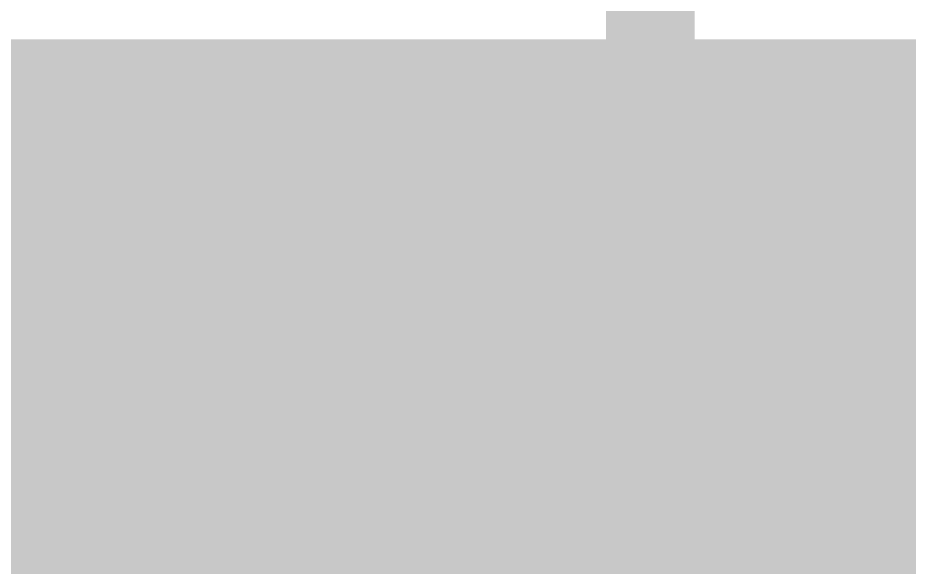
# Model space of a CAD drawing. Header units: inches. Extents: x -11 to 1110, y -7 to 455.
# Drawn here: x 642.21 to 652.45, y 40.03 to 46.34 of the extents above; entities that cross this region are included whole.
import ezdxf

# ---------------------------------------------------------------- set-up
doc = ezdxf.new("R2010")
doc.units = ezdxf.units.IN
doc.layers.add('Bottom Layer', color=5, linetype='Continuous')
doc.layers.add('Top Layer', color=1, linetype='Continuous')

msp = doc.modelspace()

# ---------------------------------------------------------------- hatches: boundary and pattern name
at = {"layer": 'Bottom Layer'}
msp.add_hatch(color=5, dxfattribs=at).paths.add_polyline_path([(670.001, 25.476), (621.944, 25.476), (621.944, 45.872), (670.001, 45.872)])

# ---------------------------------------------------------------- linework, layer by layer
msp.add_lwpolyline([(649.478, 43.434, 1.016, 1.016, 0), (649.478, 53.725, 1.016, 1.016, 0)], format="xyseb", dxfattribs=at)
msp.add_lwpolyline([(649.224, 43.434, 0.508, 0.508, 1), (649.732, 43.434, 0.508, 0.508, 1)], format="xyseb", close=True, dxfattribs=at)
at = {"layer": 'Top Layer'}
for points in [[(197.336, 45.942, 0.305, 0.305, 0), (680.742, 45.942, 0.305, 0.305, 0)], [(196.944, 45.201, 0.305, 0.305, 0), (679.971, 45.201, 0.305, 0.305, 0)], [(196.333, 44.449, 0.305, 0.305, 0), (674.467, 44.449, 0.305, 0.305, 0)], [(195.936, 43.688, 0.305, 0.305, 0), (670.912, 43.688, 0.305, 0.305, 0)], [(195.574, 42.932, 0.305, 0.305, 0), (670.546, 42.932, 0.305, 0.305, 0)], [(185.649, 42.215, 0.305, 0.305, 0), (670.064, 42.215, 0.305, 0.305, 0)], [(183.125, 41.514, 0.305, 0.305, 0), (669.657, 41.514, 0.305, 0.305, 0)]]:
    msp.add_lwpolyline(points, format="xyseb", dxfattribs=at)

doc.saveas('drawing.dxf')
